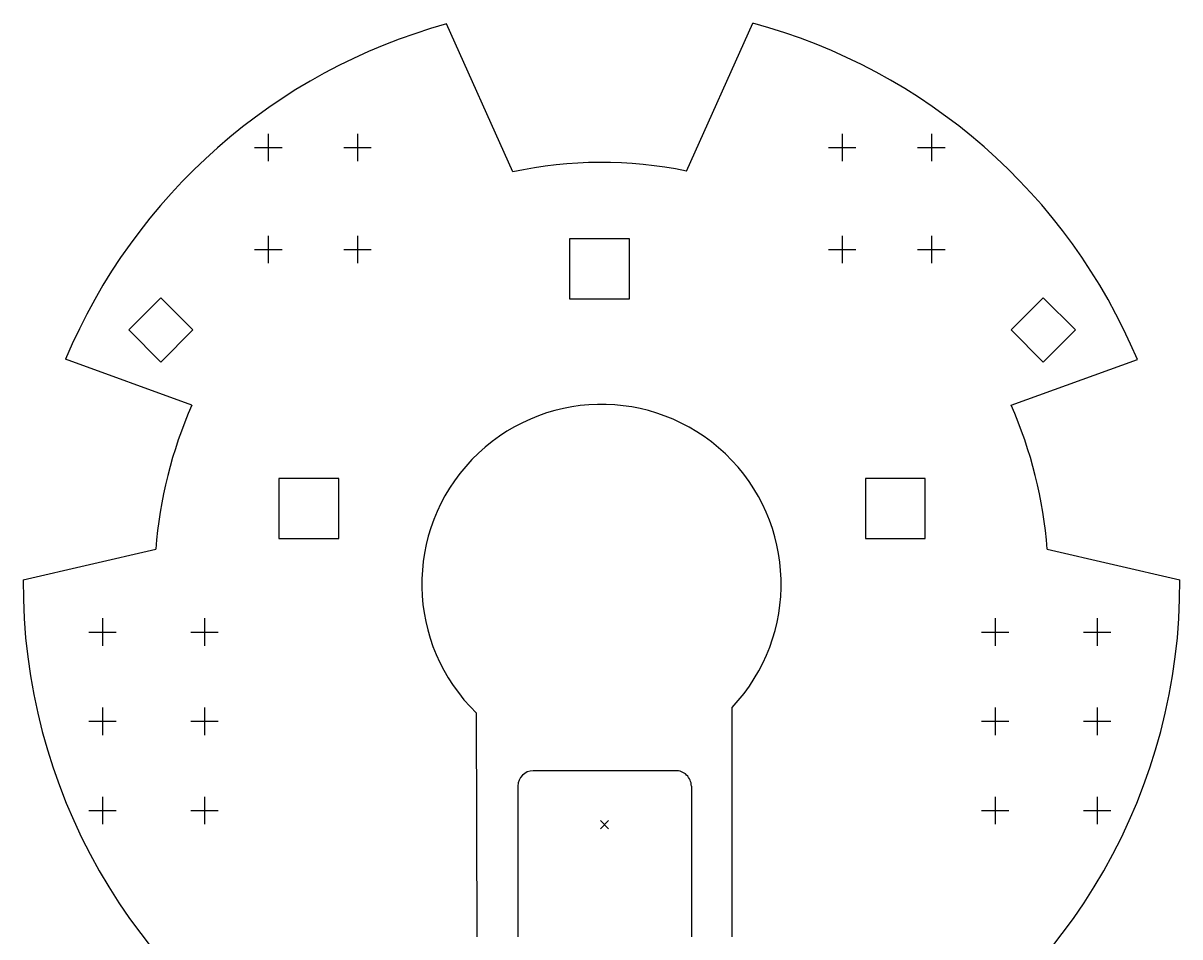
# Model space of a CAD drawing. Extents: x 118.6 to 188.7, y -119.1 to -43.1.
# Drawn here: x 120.6 to 178.3, y -88.6 to -43.1 of the extents above; entities that cross this region are included whole.
import ezdxf

# ---------------------------------------------------------------- set-up
doc = ezdxf.new("R2010")
doc.units = 0
doc.layers.add('BLACK', color=7, linetype='CONTINUOUS')

msp = doc.modelspace()

# ---------------------------------------------------------------- linework, layer by layer
at = {"layer": 'BLACK', "linetype": 'CONTINUOUS'}
for p, q in [((145.034, -50.546), (141.732, -43.18)), ((153.678164, -50.50628), (156.980164, -43.14028)), ((132.85724, -48.64825), (132.85724, -50.01825)), ((137.30224, -48.64825), (137.30224, -50.01825)), ((161.43224, -48.64825), (161.43224, -50.01825)), ((165.87724, -48.64825), (165.87724, -50.01825)), ((132.17224, -49.33325), (133.54224, -49.33325)), ((136.61724, -49.33325), (137.98724, -49.33325)), ((160.74724, -49.33325), (162.11724, -49.33325)), ((165.19224, -49.33325), (166.56224, -49.33325)), ((132.85724, -53.72825), (132.85724, -55.09825)), ((137.30224, -53.72825), (137.30224, -55.09825)), ((150.84401, -53.87999), (147.85999, -53.87999)), ((147.85999, -53.87999), (147.85999, -56.86401)), ((150.84401, -56.86401), (150.84401, -53.87999)), ((161.43224, -53.72825), (161.43224, -55.09825)), ((165.87724, -53.72825), (165.87724, -55.09825)), ((132.17224, -54.41325), (133.54224, -54.41325)), ((136.61724, -54.41325), (137.98724, -54.41325)), ((160.74724, -54.41325), (162.11724, -54.41325)), ((165.19224, -54.41325), (166.56224, -54.41325)), ((127.508, -56.82), (125.908, -58.42)), ((129.108, -58.42), (127.508, -56.82)), ((147.85999, -56.86401), (150.84401, -56.86401)), ((171.45, -56.82), (169.85, -58.42)), ((173.05, -58.42), (171.45, -56.82)), ((125.908, -58.42), (127.508, -60.02)), ((127.508, -60.02), (129.108, -58.42)), ((169.85, -58.42), (171.45, -60.02)), ((171.45, -60.02), (173.05, -58.42)), ((129.049563, -62.158665), (122.763974, -59.871787)), ((169.851415, -62.158676), (176.135051, -59.896645)), ((136.36601, -65.81799), (133.38199, -65.81799)), ((133.38199, -65.81799), (133.38199, -68.80201)), ((136.36601, -68.80201), (136.36601, -65.81799)), ((165.57601, -65.81799), (162.59199, -65.81799)), ((162.59199, -65.81799), (162.59199, -68.80201)), ((165.57601, -68.80201), (165.57601, -65.81799)), ((133.38199, -68.80201), (136.36601, -68.80201)), ((162.59199, -68.80201), (165.57601, -68.80201)), ((120.65, -70.866), (127.254003, -69.341589)), ((171.647004, -69.342), (178.251007, -70.866411)), ((124.60224, -72.77825), (124.60224, -74.14825)), ((129.68224, -72.77825), (129.68224, -74.14825)), ((169.05224, -72.77825), (169.05224, -74.14825)), ((174.13224, -72.77825), (174.13224, -74.14825)), ((123.91724, -73.46325), (125.28724, -73.46325)), ((128.99724, -73.46325), (130.36724, -73.46325)), ((168.36724, -73.46325), (169.73724, -73.46325)), ((173.44724, -73.46325), (174.81724, -73.46325)), ((124.60224, -77.22325), (124.60224, -78.59325)), ((129.68224, -77.22325), (129.68224, -78.59325)), ((143.256, -88.646), (143.226179, -77.50079)), ((155.956, -88.646), (155.956, -77.216)), ((169.05224, -77.22325), (169.05224, -78.59325)), ((174.13224, -77.22325), (174.13224, -78.59325)), ((123.91724, -77.90825), (125.28724, -77.90825)), ((128.99724, -77.90825), (130.36724, -77.90825)), ((168.36724, -77.90825), (169.73724, -77.90825)), ((173.44724, -77.90825), (174.81724, -77.90825)), ((153.133691, -80.372592), (146.052891, -80.372592)), ((145.290891, -81.134592), (145.288, -88.646)), ((153.924, -81.134066), (153.924, -88.646)), ((124.60224, -81.66825), (124.60224, -83.03825)), ((129.68224, -81.66825), (129.68224, -83.03825)), ((169.05224, -81.66825), (169.05224, -83.03825)), ((174.13224, -81.66825), (174.13224, -83.03825)), ((123.91724, -82.35325), (125.28724, -82.35325)), ((128.99724, -82.35325), (130.36724, -82.35325)), ((168.36724, -82.35325), (169.73724, -82.35325)), ((173.44724, -82.35325), (174.81724, -82.35325)), ((149.406, -82.858), (149.806, -83.258)), ((149.806, -82.858), (149.406, -83.258))]:
    msp.add_line(p, q, dxfattribs=at)
at = {"layer": 'BLACK'}
for centre, radius, start, end in [((149.4505, -71.0743), 28.942477, 105.46704782, 157.22823136), ((149.4505, -71.0743), 28.931043, 22.72789038, 74.91436478), ((149.4505, -71.0743), 20.998014, 78.38488254, 102.14165776), ((149.4505, -71.0743), 22.264023, 156.39366867, 175.53640784), ((149.4505, -71.0743), 8.946616, -403.35232634, -134.08445043), ((149.4505, -71.0743), 22.264, 4.46253627, 23.60632807), ((149.450502, -71.074296), 28.801255, -180.41437728, 0.41355963), ((146.0529, -81.1346), 0.762009, 90.00067671, 179.99939848), ((153.162, -81.1341), 0.762034, 0.0025565, 92.12898572)]:
    msp.add_arc(centre, radius, start, end, dxfattribs=at)

doc.saveas('drawing.dxf')
